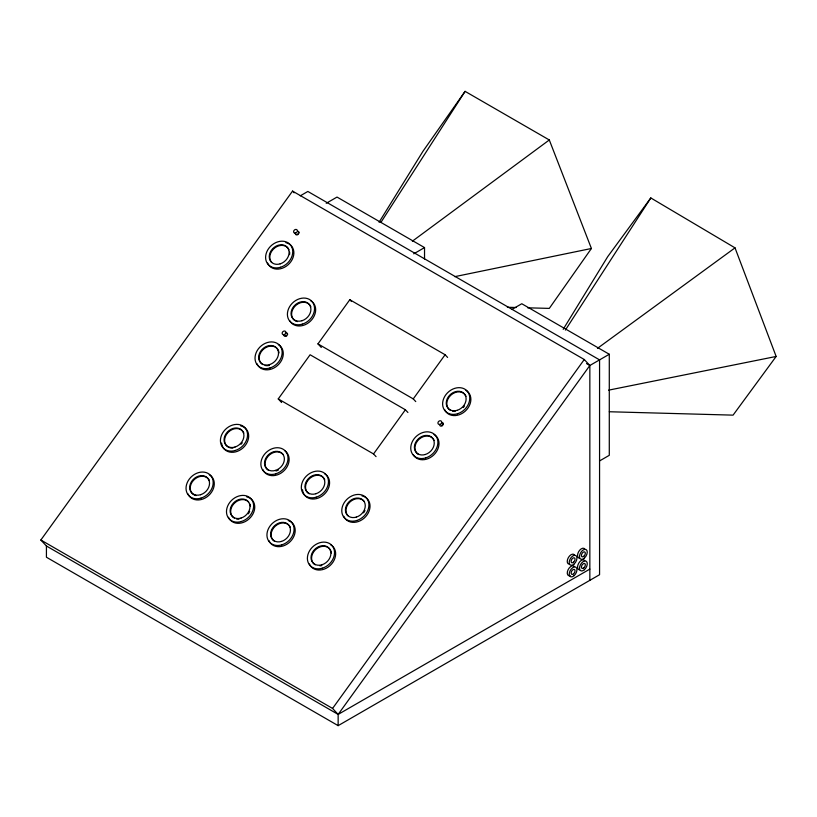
<?xml version="1.0" encoding="UTF-8"?>
<svg xmlns="http://www.w3.org/2000/svg" width="817" height="817" viewBox="0 0 817 817"><rect width="100%" height="100%" fill="white"/><g stroke="black" fill="none" stroke-linecap="round" stroke-linejoin="round"><path stroke-width="1.23" d="M563.179 329.322L607.736 256.63L650.812 197.939L735.014 247.857L776.15 356.457L733.074 415.138L609.308 411.748M379.078 222.255L422.981 151.257L465.087 91.351L549.3 139.973L591.406 248.491L549.3 308.397L527.68 307.815M381.028 222.224L465.087 91.351M565.374 330.068L650.812 197.939M589.843 569.102L338.146 714.415L46.426 546.001L40.85 540.017L292.547 191.096L584.267 359.511L589.843 365.495L589.843 580.336M281.599 402.515L278.25 398.921L310.103 354.762L405.395 409.777L407.908 412.473M321.306 347.47L317.956 343.886L349.809 299.716L445.102 354.741L447.614 357.427M376.055 456.632L373.543 453.946L405.395 409.777M415.761 401.586L413.249 398.9L445.102 354.741M300.288 195.825L307.846 191.454L599.566 359.878L599.566 574.719L338.146 725.649L338.146 714.415L332.57 708.441L584.267 359.511M338.146 714.415L589.843 365.495L609.288 354.261L609.288 455.314L599.566 460.931M412.35 241.209L549.3 139.973M597.472 348.338L735.014 247.857M326.218 203.3L337.023 197.071L424.534 247.592L424.534 258.958M413.729 253.832L424.534 247.592M512.055 309.347L521.777 303.74L609.288 354.261M454.773 276.657L591.406 248.491M608.594 390.158L776.15 356.457M442.344 423.809L443.284 424.605A2.063 1.654 -43 0 0 441.64 422.552M507.347 307.263L516.242 307.509M586.524 363.575L589.843 365.495M317.956 343.886L413.249 398.9M278.25 398.921L373.543 453.946M40.85 540.017L332.57 708.441M338.146 725.649L46.426 557.225L46.426 546.001M292.547 191.096L294.14 192.802M349.809 299.716L351.484 301.514M298.665 232.661L298.951 233.284A2.063 1.654 -43 0 0 297.786 231.221M297.102 233.989L298.399 234.173A2.063 1.654 -43 0 1 295.478 234.213M441.435 425.31L442.702 425.453A2.063 1.654 -43 0 1 439.628 424.656M287.196 334.255L287.492 334.868A2.063 1.654 -43 0 0 285.347 332.948M285.562 335.368L286.91 335.726A2.063 1.654 -43 0 1 283.928 334.439M569.183 564.179A5.505 3.176 -60 0 1 568.377 557.582A5.505 3.176 -60 0 1 574.504 554.978M579.478 558.236A5.505 3.176 -60 0 1 578.681 551.638A5.505 3.176 -60 0 1 584.798 549.034M570.143 575.699A5.505 3.176 -60 0 1 568.06 569.827A5.505 3.176 -60 0 1 574.514 566.589M579.498 569.847A5.505 3.176 -60 0 1 578.691 563.25A5.505 3.176 -60 0 1 584.809 560.646M209.315 474.687A14.849 11.938 -43 0 1 208.631 495.551A14.849 11.938 -43 0 1 188.022 493.907M196.07 495.582A10.866 8.732 -43 0 1 193.363 480.478A10.866 8.732 -43 0 1 209.448 480.672M240.688 425.851A14.849 11.938 -43 0 1 243.017 447.879A14.849 11.938 -43 0 1 221.591 443.08M232.937 448.114A10.866 8.732 -43 0 1 226.86 433.909A10.866 8.732 -43 0 1 243.834 433.01M242.23 442.773A10.866 8.732 -43 0 1 241.015 444.223M246.765 496.879A14.849 11.938 -43 0 1 250.462 517.529A14.849 11.938 -43 0 1 228.474 517.263M249.9 504.028A10.866 8.732 -43 0 1 250.492 506.336M249.665 511.391A10.866 8.732 -43 0 1 248.297 513.801M239.003 519.132A10.866 8.732 -43 0 1 236.522 518.938M234.316 518.09A10.866 8.732 -43 0 1 233.815 503.834A10.866 8.732 -43 0 1 248.674 502.087M295.325 233.805A2.063 1.654 -43 0 1 295.386 232.845M330.671 544.745A14.849 11.938 -43 0 1 329.997 565.619A14.849 11.938 -43 0 1 309.377 563.965M315.219 564.802A10.866 8.732 -43 0 1 316.822 548.636A10.866 8.732 -43 0 1 331.396 553.048M321.632 565.609A10.866 8.732 -43 0 1 319.907 565.844M465.894 390.301A14.849 11.938 -43 0 1 465.21 411.176A14.849 11.938 -43 0 1 444.601 409.521M450.443 410.348A10.866 8.732 -43 0 1 450.943 395.091A10.866 8.732 -43 0 1 466.027 396.296M464.424 406.069A10.866 8.732 -43 0 1 463.208 407.52M455.13 411.4A10.866 8.732 -43 0 1 452.649 411.206M285.889 242.659A14.849 11.938 -43 0 1 289.586 263.319A14.849 11.938 -43 0 1 267.598 263.043M271.673 262.431A10.866 8.732 -43 0 1 275.053 247.714A10.866 8.732 -43 0 1 289.024 249.818M289.616 252.116A10.866 8.732 -43 0 1 289.535 254.628M288.268 520.521A14.849 11.938 -43 0 1 290.474 541.354A14.849 11.938 -43 0 1 268.926 540.609M274.767 541.446A10.866 8.732 -43 0 1 275.268 526.179A10.866 8.732 -43 0 1 290.352 527.384M278.301 344.549A14.849 11.938 -43 0 1 277.617 365.424A14.849 11.938 -43 0 1 257.008 363.769M262.849 364.607A10.866 8.732 -43 0 1 264.453 348.44A10.866 8.732 -43 0 1 279.026 352.852M269.263 365.413A10.866 8.732 -43 0 1 265.055 365.454M285.041 450.943A14.849 11.938 -43 0 1 282.988 471.664A14.849 11.938 -43 0 1 262.86 469.591M278.505 469.898A10.866 8.732 -43 0 1 275.983 471M268.701 470.418A10.866 8.732 -43 0 1 268.201 456.162A10.866 8.732 -43 0 1 283.06 454.415M324.604 473.727A14.849 11.938 -43 0 1 322.419 495.817A14.849 11.938 -43 0 1 302.494 489.792M309.153 493.774A10.866 8.732 -43 0 1 309.653 478.507A10.866 8.732 -43 0 1 324.737 479.712M310.695 300.697A14.849 11.938 -43 0 1 310.48 321.122A14.849 11.938 -43 0 1 289.861 320.867M297.449 321.602A10.866 8.732 -43 0 1 294.743 306.487A10.866 8.732 -43 0 1 310.828 306.692M434.041 434.47A14.849 11.938 -43 0 1 433.827 454.895A14.849 11.938 -43 0 1 413.208 454.63M418.59 454.518A10.866 8.732 -43 0 1 419.09 439.25A10.866 8.732 -43 0 1 434.174 440.455M362.043 495.919A14.849 11.938 -43 0 1 365.75 516.569A14.849 11.938 -43 0 1 343.763 516.303M364.954 510.431A10.866 8.732 -43 0 1 363.585 512.841M347.838 515.68A10.866 8.732 -43 0 1 350.105 501.863A10.866 8.732 -43 0 1 363.963 501.127M573.575 562.167A2.747 1.583 -60 0 0 574.453 557.909A2.747 1.583 -60 0 0 571.195 560.789A2.747 1.583 -60 0 0 573.575 562.167M583.879 556.224A2.747 1.583 -60 0 0 584.747 551.965A2.747 1.583 -60 0 0 581.49 554.845A2.747 1.583 -60 0 0 583.879 556.224M573.595 573.779A2.747 1.583 -60 0 0 574.463 569.52A2.747 1.583 -60 0 0 571.216 572.4A2.747 1.583 -60 0 0 573.595 573.779M583.889 567.835A2.747 1.583 -60 0 0 584.758 563.577A2.747 1.583 -60 0 0 581.51 566.457A2.747 1.583 -60 0 0 583.889 567.835M574.085 564.047A5.505 3.176 -60 0 0 575.822 555.529A5.505 3.176 -60 0 0 569.316 561.299A5.505 3.176 -60 0 0 574.085 564.047M584.38 558.103A5.505 3.176 -60 0 0 586.126 549.586A5.505 3.176 -60 0 0 579.61 555.356A5.505 3.176 -60 0 0 584.38 558.103M584.39 569.715A5.505 3.176 -60 0 0 586.136 561.197A5.505 3.176 -60 0 0 579.631 566.967A5.505 3.176 -60 0 0 584.39 569.715M574.096 575.658A5.505 3.176 -60 0 0 575.842 567.141A5.505 3.176 -60 0 0 569.337 572.911A5.505 3.176 -60 0 0 574.096 575.658M200.951 498.135A14.849 11.938 -43 0 0 210.633 475.463A14.849 11.938 -43 0 0 187.236 482.643A14.849 11.938 -43 0 0 200.951 498.135M200.584 494.714A10.866 8.732 -43 0 0 207.671 478.139A10.866 8.732 -43 0 0 190.555 483.388A10.866 8.732 -43 0 0 200.584 494.714M235.327 450.463A14.849 11.938 -43 0 0 245.008 427.802A14.849 11.938 -43 0 0 221.621 434.971A14.849 11.938 -43 0 0 235.327 450.463M234.969 447.052A10.866 8.732 -43 0 0 242.057 430.467A10.866 8.732 -43 0 0 224.941 435.716A10.866 8.732 -43 0 0 234.969 447.052M283.897 334.694A2.063 1.654 -43 0 0 285.725 331.712A2.063 1.654 -43 0 0 282.478 332.182A2.063 1.654 -43 0 0 283.897 334.694M241.403 521.491A14.849 11.938 -43 0 0 251.085 498.819A14.849 11.938 -43 0 0 227.688 505.999A14.849 11.938 -43 0 0 241.403 521.491M241.035 518.07A10.866 8.732 -43 0 0 248.123 501.495A10.866 8.732 -43 0 0 231.007 506.744A10.866 8.732 -43 0 0 241.035 518.07M295.366 233.111A2.063 1.654 -43 0 0 297.184 230.118A2.063 1.654 -43 0 0 293.936 230.588A2.063 1.654 -43 0 0 295.366 233.111M322.307 568.193A14.849 11.938 -43 0 0 331.988 545.531A14.849 11.938 -43 0 0 308.591 552.711A14.849 11.938 -43 0 0 322.307 568.193M321.939 564.782A10.866 8.732 -43 0 0 329.026 548.197A10.866 8.732 -43 0 0 311.91 553.456A10.866 8.732 -43 0 0 321.939 564.782M457.52 413.749A14.849 11.938 -43 0 0 467.212 391.088A14.849 11.938 -43 0 0 443.815 398.267A14.849 11.938 -43 0 0 457.52 413.749M457.163 410.338A10.866 8.732 -43 0 0 464.25 393.753A10.866 8.732 -43 0 0 447.134 399.002A10.866 8.732 -43 0 0 457.163 410.338M280.527 267.271A14.849 11.938 -43 0 0 290.209 244.61A14.849 11.938 -43 0 0 266.812 251.779A14.849 11.938 -43 0 0 280.527 267.271M280.16 263.86A10.866 8.732 -43 0 0 287.247 247.275A10.866 8.732 -43 0 0 270.131 252.524A10.866 8.732 -43 0 0 280.16 263.86M281.855 544.837A14.849 11.938 -43 0 0 291.536 522.175A14.849 11.938 -43 0 0 268.139 529.355A14.849 11.938 -43 0 0 281.855 544.837M281.487 541.426A10.866 8.732 -43 0 0 288.575 524.851A10.866 8.732 -43 0 0 271.458 530.1A10.866 8.732 -43 0 0 281.487 541.426M269.927 367.997A14.849 11.938 -43 0 0 279.618 345.336A14.849 11.938 -43 0 0 256.221 352.515A14.849 11.938 -43 0 0 269.927 367.997M269.569 364.586A10.866 8.732 -43 0 0 276.657 348.001A10.866 8.732 -43 0 0 259.54 353.261A10.866 8.732 -43 0 0 269.569 364.586M275.778 473.819A14.849 11.938 -43 0 0 285.47 451.147A14.849 11.938 -43 0 0 262.073 458.327A14.849 11.938 -43 0 0 275.778 473.819M275.421 470.408A10.866 8.732 -43 0 0 282.508 453.823A10.866 8.732 -43 0 0 265.392 459.072A10.866 8.732 -43 0 0 275.421 470.408M439.699 424.432A2.063 1.654 -43 0 0 441.517 421.449A2.063 1.654 -43 0 0 438.269 421.909A2.063 1.654 -43 0 0 439.699 424.432M316.23 497.175A14.849 11.938 -43 0 0 325.922 474.503A14.849 11.938 -43 0 0 302.525 481.683A14.849 11.938 -43 0 0 316.23 497.175M315.873 493.754A10.866 8.732 -43 0 0 322.96 477.179A10.866 8.732 -43 0 0 305.844 482.428A10.866 8.732 -43 0 0 315.873 493.754M302.321 324.145A14.849 11.938 -43 0 0 312.002 301.483A14.849 11.938 -43 0 0 288.605 308.663A14.849 11.938 -43 0 0 302.321 324.145M301.963 320.734A10.866 8.732 -43 0 0 309.04 304.149A10.866 8.732 -43 0 0 291.935 309.398A10.866 8.732 -43 0 0 301.963 320.734M425.667 457.918A14.849 11.938 -43 0 0 435.349 435.247A14.849 11.938 -43 0 0 411.952 442.426A14.849 11.938 -43 0 0 425.667 457.918M425.31 454.497A10.866 8.732 -43 0 0 432.387 437.922A10.866 8.732 -43 0 0 415.271 443.171A10.866 8.732 -43 0 0 425.31 454.497M356.682 520.531A14.849 11.938 -43 0 0 366.373 497.859A14.849 11.938 -43 0 0 342.977 505.039A14.849 11.938 -43 0 0 356.682 520.531M356.324 517.11A10.866 8.732 -43 0 0 363.412 500.535A10.866 8.732 -43 0 0 346.296 505.784A10.866 8.732 -43 0 0 356.324 517.11"/></g></svg>
